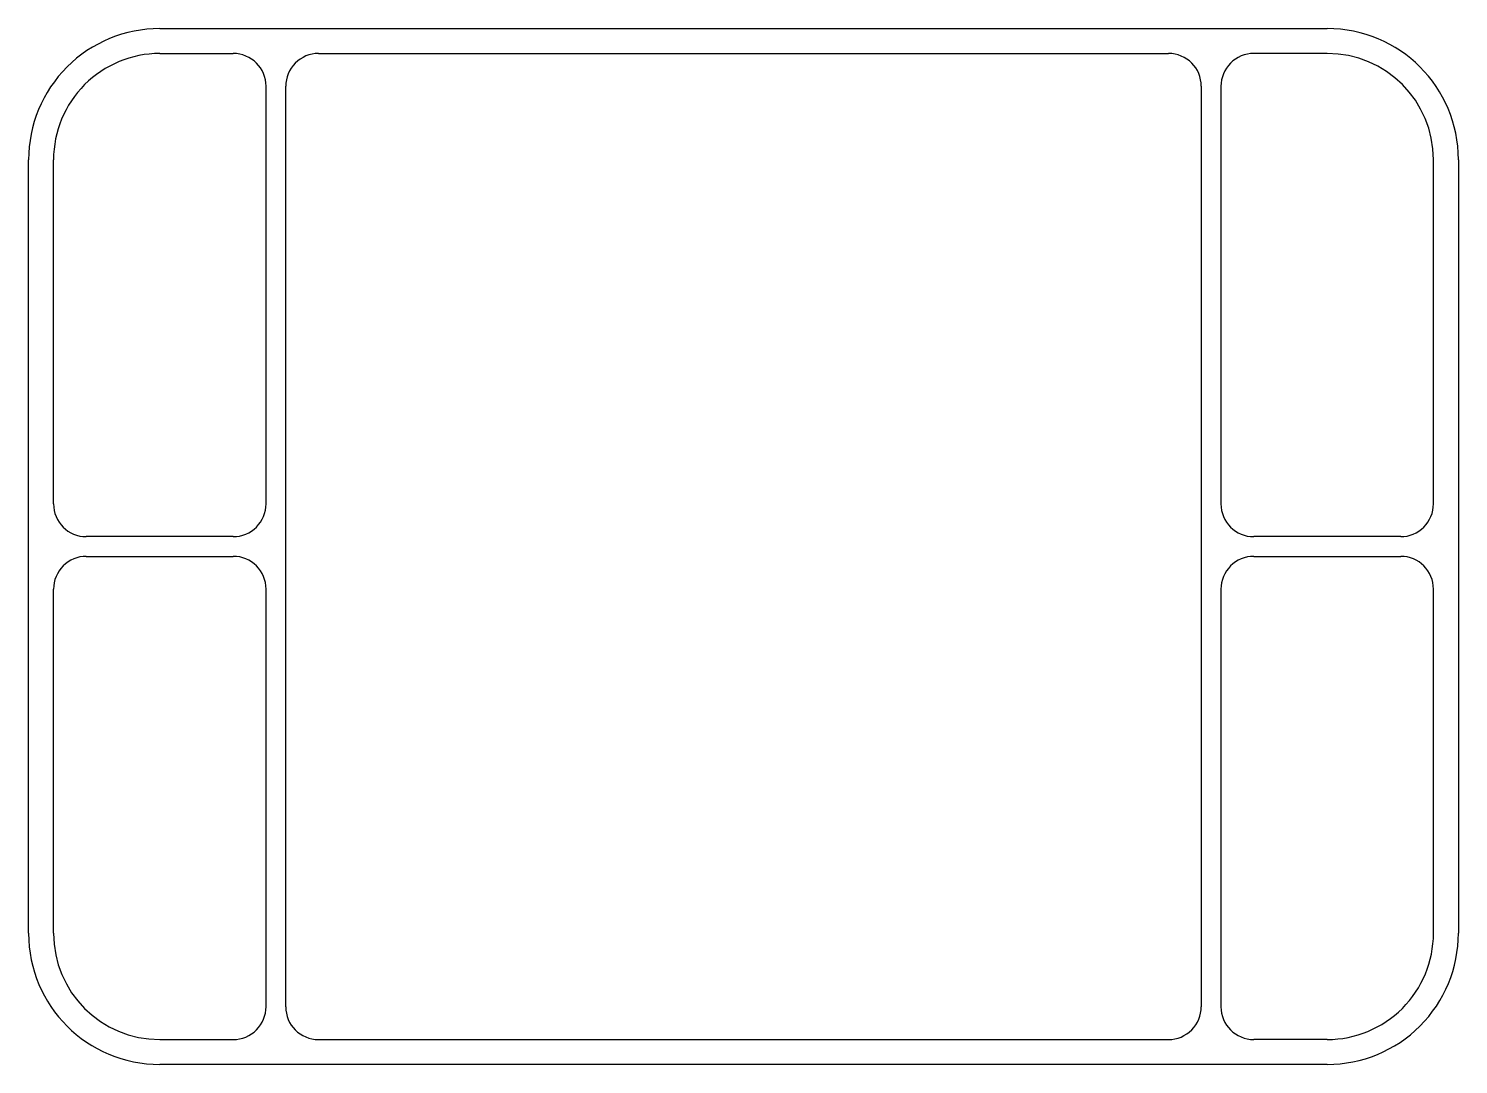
# Model space of a CAD drawing. Header units: millimetres. Extents: x 0 to 109, y 0 to 79.
import ezdxf

# ---------------------------------------------------------------- set-up
doc = ezdxf.new("R2010")
doc.units = ezdxf.units.MM
doc.layers.add('2', color=7, linetype='CONTINUOUS')

msp = doc.modelspace()

# ---------------------------------------------------------------- linework, layer by layer
at = {"layer": '2', "color": 51, "linetype": 'Continuous'}
for p, q in [((9.999995, 79), (98.999995, 79)), ((9.999995, 77.1), (15.599994, 77.1)), ((22.099994, 77.1), (86.899994, 77.1)), ((98.999995, 77.1), (93.399994, 77.1)), ((18.099997, 42.75), (18.099994, 74.6)), ((19.6, 4.4), (19.599994, 74.6)), ((89.399994, 74.6), (89.4, 4.4)), ((90.899994, 74.6), (90.899997, 42.75)), ((-0.000001, 9.999999), (-0.000005, 68.999999)), ((1.899997, 42.75), (1.899995, 68.999999)), ((107.099997, 42.75), (107.099995, 69.000001)), ((108.999995, 69.000001), (108.999999, 10.000001)), ((15.599997, 40.25), (4.399997, 40.25)), ((104.599997, 40.25), (93.399997, 40.25)), ((4.399997, 38.75), (15.599997, 38.75)), ((93.399997, 38.75), (104.599997, 38.75)), ((1.899999, 9.999999), (1.899997, 36.25)), ((18.1, 4.4), (18.099997, 36.25)), ((90.899997, 36.25), (90.9, 4.4)), ((107.099999, 10.000001), (107.099997, 36.25)), ((9.999999, 1.9), (15.6, 1.9)), ((22.1, 1.9), (86.9, 1.9)), ((98.999999, 1.9), (93.4, 1.9)), ((98.999999, 0), (9.999999, 0))]:
    msp.add_line(p, q, dxfattribs=at)
for centre, radius, start, end in [((9.999995, 69), 10, 90, 180.000004), ((98.999995, 69), 10, 0.000004, 90), ((9.999995, 69), 8.1, 90, 180.000004), ((15.599994, 74.6), 2.5, 0.000004, 90), ((22.099994, 74.6), 2.5, 90, 180.000004), ((86.899994, 74.6), 2.5, 0.000004, 90), ((93.399994, 74.6), 2.5, 90, 180.000004), ((98.999995, 69), 8.1, 0.000004, 90), ((4.399997, 42.75), 2.5, 180.000004, 270), ((15.599997, 42.75), 2.5, 270, 0.000004), ((93.399997, 42.75), 2.5, 180.000004, 270), ((104.599997, 42.75), 2.5, 270, 0.000004), ((4.399997, 36.25), 2.5, 90, 180.000004), ((15.599997, 36.25), 2.5, 0.000004, 90), ((93.399997, 36.25), 2.5, 90, 180.000004), ((104.599997, 36.25), 2.5, 0.000004, 90), ((9.999999, 10), 10, 180.000004, 270), ((9.999999, 10), 8.1, 180.000004, 270), ((98.999999, 10), 10, 270, 0.000004), ((98.999999, 10), 8.1, 270, 0.000004), ((15.6, 4.4), 2.5, 270, 0.000004), ((22.1, 4.4), 2.5, 180.000004, 270), ((86.9, 4.4), 2.5, 270, 0.000004), ((93.4, 4.4), 2.5, 180.000004, 270)]:
    msp.add_arc(centre, radius, start, end, dxfattribs=at)

doc.saveas('drawing.dxf')
